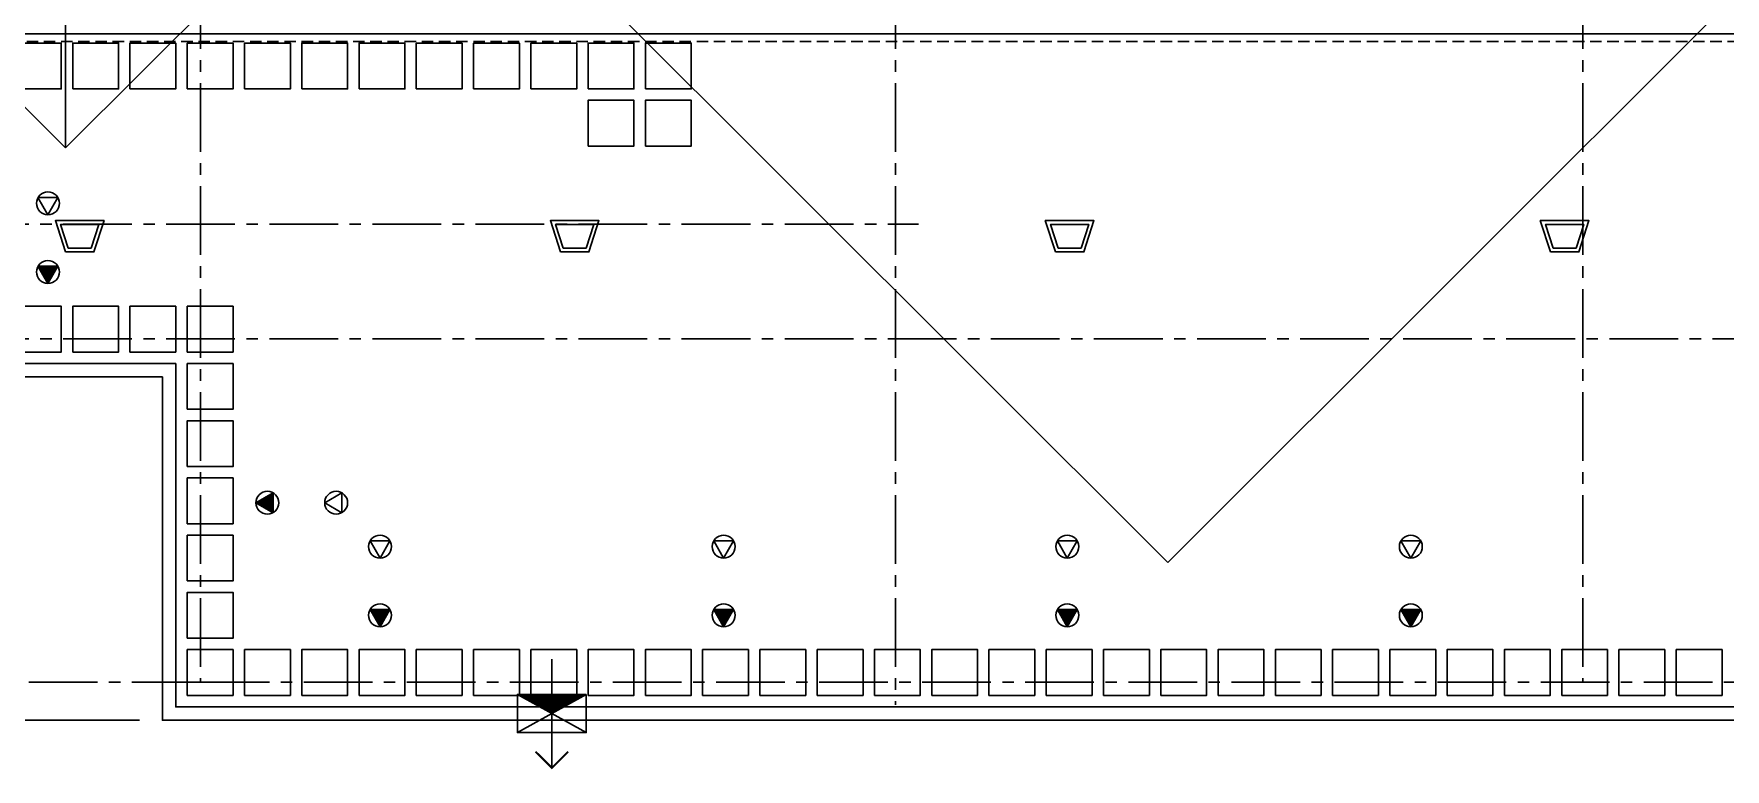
# Model space of a CAD drawing. Header units: inches. Extents: x 5893 to 9323, y 5265 to 7121.
# Drawn here: x 6617 to 7503, y 5284 to 5670 of the extents above; entities that cross this region are included whole.
import ezdxf

# ---------------------------------------------------------------- set-up
doc = ezdxf.new("R2010")
doc.units = ezdxf.units.IN
doc.header["$LTSCALE"] = 48
doc.header["$MEASUREMENT"] = 0
doc.linetypes.add('CENTER2', pattern=[1.125, 0.75, -0.125, 0.125, -0.125])
doc.linetypes.add('HIDDEN2', pattern=[0.1875, 0.125, -0.0625])
doc.layers.get('0').update_dxf_attribs({"linetype": 'CONTINUOUS'})
doc.layers.get('DEFPOINTS').update_dxf_attribs({"linetype": 'CONTINUOUS'})
for name, color, linetype in [('A_0_BLDGRD', 35, 'CENTER2'), ('A_0_DIMGRD', 9, 'CENTER2'), ('A_0_DIMTXT_MAIN', 4, 'CONTINUOUS'), ('A_9_CW_COPING', 2, 'CONTINUOUS'), ('A_9_SCREEN WALL', 32, 'CONTINUOUS'), ('A_MS_DRAINS', 7, 'CONTINUOUS'), ('A_MS_HATCH', 6, 'CONTINUOUS'), ('A_MS_LIGHT', 3, 'CONTINUOUS'), ('A_MS_PAVERS', 1, 'CONTINUOUS'), ('A_MS_SLOPE_H', 3, 'CONTINUOUS'), ('A_MS_SLOPE_V', 1, 'CONTINUOUS')]:
    doc.layers.add(name, color=color, linetype=linetype)
doc.styles.add('ARCHITXT', font='architxt.shx')
doc.dimstyles.new('TICK', dxfattribs={"dimscale": 96, "dimtxt": 0.09375, "dimasz": 0.09375, "dimexe": 0.125, "dimexo": 0.125, "dimgap": 0.0625, "dimtad": 1, "dimdec": 6, "dimzin": 3, "dimdsep": 46, "dimlunit": 4, "dimtxsty": 'ARCHITXT', "dimblk1": 'ARCHTICK', "dimblk2": 'ARCHTICK', "dimsah": 1, "dimcen": 0, "dimdle": 0.125, "dimclrd": 256, "dimclre": 256, "dimclrt": 256, "dimadec": 0, "dimazin": 0, "dimtfac": 1, "dimtdec": 6, "dimtmove": 2, "dimatfit": 3, "dimldrblk": 'ARCHTICK', "dimfxl": 1, "dimfrac": 2, "dimtolj": 1, "dimtzin": 3, "dimarcsym": 0})

# ---------------------------------------------------------------- blocks, each defined once
blk = doc.blocks.new('SD-6X24')
at = {"layer": 'A_MS_HATCH'}
h = blk.add_hatch(dxfattribs=at)
h.set_pattern_fill('ANSI37', color=256, scale=4, angle=270, style=0)
h.set_pattern_definition([(315, (-6969.3838, -6302.17434), (0.35355339, 0.35355339), []), (45, (-6969.3838, -6302.17434), (-0.35355339, 0.35355339), [])])
h.paths.add_polyline_path([(-18, -10), (0, 0), (18, -10)])
at = {"layer": 'A_MS_DRAINS'}
for p, q in [((0, 28.49), (0, -28.49)), ((-18, 10), (0, 0)), ((0, 0), (18, 10))]:
    blk.add_line(p, q, dxfattribs=at)
at = {"layer": 'A_MS_DRAINS', "const_width": 1}
blk.add_lwpolyline([(-8.49, 20), (0, 28.49), (8.49, 20)], dxfattribs=at)
at = {"layer": 'A_MS_DRAINS'}
for points in [[(-18, -10), (18, -10), (18, 10), (-18, 10)], [(-18, -10), (0, 0), (18, -10)]]:
    blk.add_lwpolyline(points, close=True, dxfattribs=at)
blk = doc.blocks.new('_ARCHTICK')
at = {"color": 0, "linetype": 'ByBlock', "const_width": 0.15}
blk.add_lwpolyline([(-0.5, -0.5), (0.5, 0.5)], dxfattribs=at)
blk = doc.blocks.new('*D51')
at = {"layer": 'A_0_DIMTXT_MAIN', "lineweight": -2, "transparency": 16777216}
for p, q in [((5964, 6702), (5964, 5298)), ((6312, 6690), (5952, 6690)), ((6672, 5310), (5952, 5310))]:
    blk.add_line(p, q, dxfattribs=at)
at = {"layer": 'DEFPOINTS', "color": 0, "transparency": 16777216}
for p in [(6324, 6690), (5964, 5310), (6684, 5310)]:
    blk.add_point(p, dxfattribs=at)
at = {"layer": 'A_0_DIMTXT_MAIN', "lineweight": -2, "transparency": 16777216, "xscale": 9, "yscale": 9, "zscale": 9}
for p, rotation in [((5964, 6690), 90), ((5964, 5310), 270)]:
    blk.add_blockref('_ARCHTICK', p, dxfattribs=dict(at, rotation=rotation))
at = {"layer": 'A_0_DIMTXT_MAIN', "transparency": 16777216, "insert": (5952.64, 6000), "char_height": 9, "attachment_point": 5, "rotation": 90, "style": 'ARCHITXT'}
blk.add_mtext('\\A1;115\'-0"', dxfattribs=at)

msp = doc.modelspace()

# ---------------------------------------------------------------- hatches: boundary and pattern name
at = {"layer": 'A_MS_HATCH'}
h = msp.add_hatch(dxfattribs=at)
h.set_pattern_fill('ANSI37', color=9, scale=4, angle=270, style=0)
h.set_pattern_definition([(315, (11702.35104, 12131.13416), (0.35355339, 0.35355339), []), (45, (11702.35104, 12131.13416), (-0.35355339, 0.35355339), [])])
h.paths.add_polyline_path([(6618.8038476, 5548), (6624, 5539), (6629.1961524, 5548)])
h = msp.add_hatch(dxfattribs=at)
h.set_pattern_fill('ANSI37', color=9, scale=4, angle=180, style=0)
h.set_pattern_definition([(225, (13325.13416, 345.64896), (0.35355339, -0.35355339), []), (315, (13325.13416, 345.64896), (0.35355339, 0.35355339), [])])
h.paths.add_polyline_path([(6742, 5429.1961524), (6733, 5424), (6742, 5418.8038476)])
h = msp.add_hatch(dxfattribs=at)
h.set_pattern_fill('ANSI37', color=9, scale=4, angle=90, style=0)
h.set_pattern_definition([(225, (1719.64896, 11951.13416), (-0.35355339, 0.35355339), []), (135, (1719.64896, 11951.13416), (0.35355339, 0.35355339), [])])
h.paths.add_polyline_path([(6803.1961524, 5368), (6798, 5359), (6792.8038476, 5368)])
h = msp.add_hatch(dxfattribs=at)
h.set_pattern_fill('ANSI37', color=9, scale=4, angle=90, style=0)
h.set_pattern_definition([(225, (1899.64896, 11951.13416), (-0.35355339, 0.35355339), []), (135, (1899.64896, 11951.13416), (0.35355339, 0.35355339), [])])
h.paths.add_polyline_path([(6983.1961524, 5368), (6978, 5359), (6972.8038476, 5368)])
h = msp.add_hatch(dxfattribs=at)
h.set_pattern_fill('ANSI37', color=9, scale=4, angle=90, style=0)
h.set_pattern_definition([(225, (2079.64896, 11951.13416), (-0.35355339, 0.35355339), []), (135, (2079.64896, 11951.13416), (0.35355339, 0.35355339), [])])
h.paths.add_polyline_path([(7163.1961524, 5368), (7158, 5359), (7152.8038476, 5368)])
h = msp.add_hatch(dxfattribs=at)
h.set_pattern_fill('ANSI37', color=9, scale=4, angle=90, style=0)
h.set_pattern_definition([(225, (2259.64896, 11951.13416), (-0.35355339, 0.35355339), []), (135, (2259.64896, 11951.13416), (0.35355339, 0.35355339), [])])
h.paths.add_polyline_path([(7343.1961524, 5368), (7338, 5359), (7332.8038476, 5368)])

# ---------------------------------------------------------------- linework, layer by layer
at = {"layer": 'A_0_BLDGRD'}
for p, q in [((6704, 6670), (6704, 5330)), ((6704, 6670), (6704, 5330)), ((7068, 6670), (7068, 5318)), ((7068, 6670), (7068, 5318)), ((7428, 6670), (7428, 5330)), ((7428, 6670), (7428, 5330)), ((6524, 5570), (7080, 5570)), ((6524, 5570), (7080, 5570)), ((6524, 5510), (8872, 5510)), ((6524, 5510), (8872, 5510)), ((6704, 5330), (8872, 5330)), ((6704, 5330), (8872, 5330))]:
    msp.add_line(p, q, dxfattribs=at)
at = {"layer": 'A_0_DIMGRD'}
msp.add_line((6704, 5330), (5928, 5330), dxfattribs=at)
at = {"layer": 'A_9_CW_COPING'}
for points in [[(6504, 5674.5), (6504, 5490), (6684, 5490), (6684, 5310), (8532, 5310), (8532, 5490), (8892, 5490), (8892, 6510), (8532, 6510), (8532, 6690), (6684, 6690), (6684, 6510), (6504, 6510), (6504, 6325.5)], [(6511, 5674.5), (6511, 5497), (6691, 5497), (6691, 5317), (8525, 5317), (8525, 5497), (8885, 5497), (8885, 6503), (8525, 6503), (8525, 6683), (6691, 6683), (6691, 6503), (6511, 6503), (6511, 6325.5)]]:
    msp.add_lwpolyline(points, dxfattribs=at)
at = {"layer": 'A_9_SCREEN WALL', "linetype": 'HIDDEN2'}
msp.add_line((6315.875, 5665.875), (7808.125, 5665.875), dxfattribs=at)
at = {"layer": 'A_9_SCREEN WALL'}
msp.add_line((6319.875, 5669.875), (7804.125, 5669.875), dxfattribs=at)
at = {"layer": 'A_MS_DRAINS', "color": 3}
for points in [[(6629.1961524, 5584), (6624, 5575), (6618.8038476, 5584)], [(6618.8038476, 5548), (6624, 5539), (6629.1961524, 5548)], [(6742, 5429.1961524), (6733, 5424), (6742, 5418.8038476)], [(6778, 5418.8038476), (6769, 5424), (6778, 5429.1961524)], [(6803.1961524, 5404), (6798, 5395), (6792.8038476, 5404)], [(6983.1961524, 5404), (6978, 5395), (6972.8038476, 5404)], [(7163.1961524, 5404), (7158, 5395), (7152.8038476, 5404)], [(7343.1961524, 5404), (7338, 5395), (7332.8038476, 5404)], [(6803.1961524, 5368), (6798, 5359), (6792.8038476, 5368)], [(6983.1961524, 5368), (6978, 5359), (6972.8038476, 5368)], [(7163.1961524, 5368), (7158, 5359), (7152.8038476, 5368)], [(7343.1961524, 5368), (7338, 5359), (7332.8038476, 5368)]]:
    msp.add_lwpolyline(points, close=True, dxfattribs=at)
for centre in [(6624, 5581), (6624, 5545), (6739, 5424), (6775, 5424), (6798, 5401), (6978, 5401), (7158, 5401), (7338, 5401), (6798, 5365), (6978, 5365), (7158, 5365), (7338, 5365)]:
    msp.add_circle(centre, 6, dxfattribs=at)
at = {"layer": 'A_MS_LIGHT'}
for points in [[(6633.1925746, 5555.5123318), (6648.1074254, 5555.5123318), (6653.3945659, 5571.9429867), (6627.9054341, 5571.9429867)], [(6634.65, 5557.5123318), (6634.65, 5557.5123318), (6646.65, 5557.5123318), (6650.65, 5569.9429867), (6630.65, 5569.9429867), (6634.65, 5557.5123318)], [(6892.4925746, 5555.5123318), (6907.4074254, 5555.5123318), (6912.6945659, 5571.9429867), (6887.2054341, 5571.9429867)], [(6893.95, 5557.5123318), (6893.95, 5557.5123318), (6905.95, 5557.5123318), (6909.95, 5569.9429867), (6889.95, 5569.9429867), (6893.95, 5557.5123318)], [(7151.7925746, 5555.5123318), (7166.7074254, 5555.5123318), (7171.9945659, 5571.9429867), (7146.5054341, 5571.9429867)], [(7153.25, 5557.5123318), (7153.25, 5557.5123318), (7165.25, 5557.5123318), (7169.25, 5569.9429867), (7149.25, 5569.9429867), (7153.25, 5557.5123318)], [(7411.0925746, 5555.5123318), (7426.0074254, 5555.5123318), (7431.2945659, 5571.9429867), (7405.8054341, 5571.9429867)], [(7412.55, 5557.5123318), (7412.55, 5557.5123318), (7424.55, 5557.5123318), (7428.55, 5569.9429867), (7408.55, 5569.9429867), (7412.55, 5557.5123318)]]:
    msp.add_lwpolyline(points, close=True, dxfattribs=at)
at = {"layer": 'A_MS_PAVERS'}
for points in [[(6607, 5641), (6631, 5641), (6631, 5665), (6607, 5665)], [(6637, 5641), (6661, 5641), (6661, 5665), (6637, 5665)], [(6667, 5641), (6691, 5641), (6691, 5665), (6667, 5665)], [(6697, 5641), (6721, 5641), (6721, 5665), (6697, 5665)], [(6727, 5641), (6751, 5641), (6751, 5665), (6727, 5665)], [(6757, 5641), (6781, 5641), (6781, 5665), (6757, 5665)], [(6787, 5641), (6811, 5641), (6811, 5665), (6787, 5665)], [(6817, 5641), (6841, 5641), (6841, 5665), (6817, 5665)], [(6847, 5641), (6871, 5641), (6871, 5665), (6847, 5665)], [(6877, 5641), (6901, 5641), (6901, 5665), (6877, 5665)], [(6907, 5641), (6931, 5641), (6931, 5665), (6907, 5665)], [(6937, 5641), (6961, 5641), (6961, 5665), (6937, 5665)], [(6907, 5611), (6931, 5611), (6931, 5635), (6907, 5635)], [(6937, 5611), (6961, 5611), (6961, 5635), (6937, 5635)], [(6607, 5503), (6607, 5527), (6631, 5527), (6631, 5503)], [(6637, 5503), (6637, 5527), (6661, 5527), (6661, 5503)], [(6667, 5503), (6667, 5527), (6691, 5527), (6691, 5503)], [(6697, 5503), (6721, 5503), (6721, 5527), (6697, 5527)], [(6697, 5473), (6721, 5473), (6721, 5497), (6697, 5497)], [(6697, 5443), (6721, 5443), (6721, 5467), (6697, 5467)], [(6697, 5413), (6721, 5413), (6721, 5437), (6697, 5437)], [(6697, 5383), (6721, 5383), (6721, 5407), (6697, 5407)], [(6697, 5353), (6721, 5353), (6721, 5377), (6697, 5377)], [(6697, 5323), (6721, 5323), (6721, 5347), (6697, 5347)], [(6727, 5323), (6727, 5347), (6751, 5347), (6751, 5323)], [(6757, 5323), (6757, 5347), (6781, 5347), (6781, 5323)], [(6787, 5323), (6787, 5347), (6811, 5347), (6811, 5323)], [(6817, 5323), (6817, 5347), (6841, 5347), (6841, 5323)], [(6847, 5323), (6847, 5347), (6871, 5347), (6871, 5323)], [(6877, 5323), (6877, 5347), (6901, 5347), (6901, 5323)], [(6907, 5323), (6907, 5347), (6931, 5347), (6931, 5323)], [(6937, 5323), (6937, 5347), (6961, 5347), (6961, 5323)], [(6967, 5323), (6967, 5347), (6991, 5347), (6991, 5323)], [(6997, 5323), (6997, 5347), (7021, 5347), (7021, 5323)], [(7027, 5323), (7027, 5347), (7051, 5347), (7051, 5323)], [(7057, 5323), (7057, 5347), (7081, 5347), (7081, 5323)], [(7087, 5323), (7087, 5347), (7111, 5347), (7111, 5323)], [(7117, 5323), (7117, 5347), (7141, 5347), (7141, 5323)], [(7147, 5323), (7147, 5347), (7171, 5347), (7171, 5323)], [(7177, 5323), (7177, 5347), (7201, 5347), (7201, 5323)], [(7207, 5323), (7207, 5347), (7231, 5347), (7231, 5323)], [(7237, 5323), (7237, 5347), (7261, 5347), (7261, 5323)], [(7267, 5323), (7267, 5347), (7291, 5347), (7291, 5323)], [(7297, 5323), (7297, 5347), (7321, 5347), (7321, 5323)], [(7327, 5323), (7327, 5347), (7351, 5347), (7351, 5323)], [(7357, 5323), (7357, 5347), (7381, 5347), (7381, 5323)], [(7387, 5323), (7387, 5347), (7411, 5347), (7411, 5323)], [(7417, 5323), (7417, 5347), (7441, 5347), (7441, 5323)], [(7447, 5323), (7447, 5347), (7471, 5347), (7471, 5323)], [(7477, 5323), (7477, 5347), (7501, 5347), (7501, 5323)]]:
    msp.add_lwpolyline(points, close=True, dxfattribs=at)
at = {"layer": 'A_MS_SLOPE_H'}
msp.add_line((6633.25, 5610), (6633.25, 5970), dxfattribs=at)
at = {"layer": 'A_MS_SLOPE_V'}
for p, q in [((6471.25, 5772), (6633.25, 5610)), ((6633.25, 5610), (6795.25, 5772)), ((7210.625, 5392.625), (6831.25, 5772)), ((7210.625, 5392.625), (7590, 5772))]:
    msp.add_line(p, q, dxfattribs=at)

# ---------------------------------------------------------------- block references
at = {"rotation": 180}
msp.add_blockref('SD-6X24', (6888, 5313.5), dxfattribs=at)

# ---------------------------------------------------------------- dimensions: what is measured, and where the dimension line sits
at = {"layer": 'A_0_DIMTXT_MAIN'}
dim = msp.add_linear_dim(base=(5964, 5310), p1=(6324, 6690), p2=(6684, 5310), angle=270, dimstyle='TICK', dxfattribs=at)
dim.commit()
dim.dimension.update_dxf_attribs({"geometry": '*D51', "text_midpoint": (5952.6428571429, 6000)})

doc.saveas('drawing.dxf')
